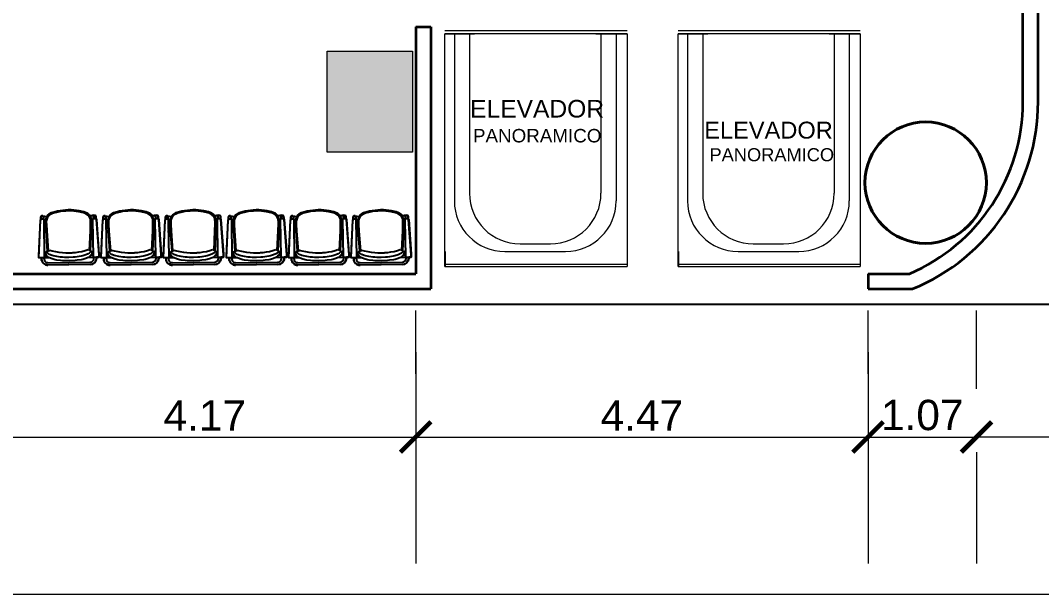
# Model space of a CAD drawing. Header units: inches. Extents: x 13 to 261, y -112 to -47.
# Drawn here: x 230.44 to 240.54, y -104.7 to -99.02 of the extents above; entities that cross this region are included whole.
import ezdxf

# ---------------------------------------------------------------- set-up
doc = ezdxf.new("R2010")
doc.units = ezdxf.units.IN
doc.header["$MEASUREMENT"] = 0
for name, color, linetype, lineweight in [('COLUMNAS', 20, 'Continuous', 40), ('COTAS', 192, 'Continuous', 13), ('ELEVADORES', 171, 'Continuous', 18), ('ESCALERAS', 182, 'Continuous', 18), ('MUROS', 5, 'Continuous', 35), ('RAMPAS', 50, 'Continuous', 25), ('TERRENO', 8, 'Continuous', 25), ('VENTANAS', 4, 'Continuous', 13)]:
    doc.layers.add(name, color=color, linetype=linetype, lineweight=lineweight)
doc.layers.add('CONTORNO', color=7, linetype='Continuous')
doc.styles.add('COTAS', font='ARIALUNI.TTF', dxfattribs={"height": 0.3})
doc.styles.add('TEXTOS', font='ARIALUNI.TTF', dxfattribs={"height": 0.36})

# ---------------------------------------------------------------- blocks, each defined once
blk = doc.blocks.new('_ArchTick')
at = {"color": 0, "linetype": 'ByBlock', "const_width": 0.15}
blk.add_lwpolyline([(-0.5, -0.5), (0.5, 0.5)], dxfattribs=at)

msp = doc.modelspace()

# ---------------------------------------------------------------- hatches: boundary and pattern name
at = {"layer": 'MUROS'}
msp.add_hatch(color=256, dxfattribs=at).paths.add_polyline_path([(234.317, -99.327), (233.475, -99.327), (233.475, -100.326), (234.317, -100.326)])

# ---------------------------------------------------------------- linework, layer by layer
for p, q in [((230.745, -100.926), (230.724, -100.938)), ((230.753, -100.934), (230.732, -100.945)), ((230.761, -100.921), (230.745, -100.926)), ((230.768, -100.929), (230.753, -100.934)), ((230.807, -100.909), (230.761, -100.921)), ((230.811, -100.918), (230.768, -100.929)), ((230.833, -100.904), (230.807, -100.909)), ((230.837, -100.913), (230.811, -100.918)), ((230.888, -100.898), (230.833, -100.904)), ((230.889, -100.907), (230.837, -100.913)), ((230.915, -100.897), (230.888, -100.898)), ((230.915, -100.906), (230.889, -100.907)), ((230.943, -100.897), (230.915, -100.897)), ((230.942, -100.906), (230.915, -100.906)), ((230.994, -100.911), (230.942, -100.906)), ((230.997, -100.902), (230.943, -100.897)), ((231.02, -100.915), (230.994, -100.911)), ((231.024, -100.906), (230.997, -100.902)), ((231.064, -100.924), (231.02, -100.915)), ((231.07, -100.916), (231.024, -100.906)), ((231.079, -100.929), (231.064, -100.924)), ((231.086, -100.921), (231.07, -100.916)), ((231.099, -100.94), (231.079, -100.929)), ((231.107, -100.933), (231.086, -100.921)), ((231.115, -100.939), (231.107, -100.933)), ((231.361, -100.926), (231.34, -100.938)), ((231.368, -100.934), (231.348, -100.945)), ((231.377, -100.921), (231.361, -100.926)), ((231.383, -100.929), (231.368, -100.934)), ((231.422, -100.909), (231.377, -100.921)), ((231.427, -100.918), (231.383, -100.929)), ((231.449, -100.904), (231.422, -100.909)), ((231.452, -100.913), (231.427, -100.918)), ((231.503, -100.898), (231.449, -100.904)), ((231.505, -100.907), (231.452, -100.913)), ((231.531, -100.897), (231.503, -100.898)), ((231.531, -100.906), (231.505, -100.907)), ((231.558, -100.897), (231.531, -100.897)), ((231.557, -100.906), (231.531, -100.906)), ((231.61, -100.911), (231.557, -100.906)), ((231.613, -100.902), (231.558, -100.897)), ((231.635, -100.915), (231.61, -100.911)), ((231.64, -100.906), (231.613, -100.902)), ((231.679, -100.924), (231.635, -100.915)), ((231.685, -100.916), (231.64, -100.906)), ((231.694, -100.929), (231.679, -100.924)), ((231.701, -100.921), (231.685, -100.916)), ((231.715, -100.94), (231.694, -100.929)), ((231.723, -100.933), (231.701, -100.921)), ((231.731, -100.939), (231.723, -100.933)), ((231.976, -100.926), (231.955, -100.938)), ((231.983, -100.934), (231.963, -100.945)), ((231.992, -100.921), (231.976, -100.926)), ((231.999, -100.929), (231.983, -100.934)), ((232.038, -100.909), (231.992, -100.921)), ((232.042, -100.918), (231.999, -100.929)), ((232.064, -100.904), (232.038, -100.909)), ((232.068, -100.913), (232.042, -100.918)), ((232.119, -100.898), (232.064, -100.904)), ((232.12, -100.907), (232.068, -100.913)), ((232.146, -100.897), (232.119, -100.898)), ((232.146, -100.906), (232.12, -100.907)), ((232.174, -100.897), (232.146, -100.897)), ((232.173, -100.906), (232.146, -100.906)), ((232.225, -100.911), (232.173, -100.906)), ((232.228, -100.902), (232.174, -100.897)), ((232.251, -100.915), (232.225, -100.911)), ((232.255, -100.906), (232.228, -100.902)), ((232.295, -100.924), (232.251, -100.915)), ((232.301, -100.916), (232.255, -100.906)), ((232.31, -100.929), (232.295, -100.924)), ((232.317, -100.921), (232.301, -100.916)), ((232.33, -100.94), (232.31, -100.929)), ((232.338, -100.933), (232.317, -100.921)), ((232.346, -100.939), (232.338, -100.933)), ((232.601, -100.926), (232.58, -100.938)), ((232.608, -100.934), (232.588, -100.945)), ((232.616, -100.921), (232.601, -100.926)), ((232.623, -100.929), (232.608, -100.934)), ((232.662, -100.909), (232.616, -100.921)), ((232.667, -100.918), (232.623, -100.929)), ((232.689, -100.904), (232.662, -100.909)), ((232.692, -100.913), (232.667, -100.918)), ((232.743, -100.898), (232.689, -100.904)), ((232.744, -100.907), (232.692, -100.913)), ((232.771, -100.897), (232.743, -100.898)), ((232.771, -100.906), (232.744, -100.907)), ((232.798, -100.897), (232.771, -100.897)), ((232.797, -100.906), (232.771, -100.906)), ((232.849, -100.911), (232.797, -100.906)), ((232.853, -100.902), (232.798, -100.897)), ((232.875, -100.915), (232.849, -100.911)), ((232.88, -100.906), (232.853, -100.902)), ((232.919, -100.924), (232.875, -100.915)), ((232.925, -100.916), (232.88, -100.906)), ((232.934, -100.929), (232.919, -100.924)), ((232.941, -100.921), (232.925, -100.916)), ((232.955, -100.94), (232.934, -100.929)), ((232.962, -100.933), (232.941, -100.921)), ((232.971, -100.939), (232.962, -100.933)), ((233.216, -100.926), (233.195, -100.938)), ((233.223, -100.934), (233.203, -100.945)), ((233.232, -100.921), (233.216, -100.926)), ((233.238, -100.929), (233.223, -100.934)), ((233.277, -100.909), (233.232, -100.921)), ((233.282, -100.918), (233.238, -100.929)), ((233.304, -100.904), (233.277, -100.909)), ((233.308, -100.913), (233.282, -100.918)), ((233.359, -100.898), (233.304, -100.904)), ((233.36, -100.907), (233.308, -100.913)), ((233.386, -100.897), (233.359, -100.898)), ((233.386, -100.906), (233.36, -100.907)), ((233.413, -100.897), (233.386, -100.897)), ((233.412, -100.906), (233.386, -100.906)), ((233.465, -100.911), (233.412, -100.906)), ((233.468, -100.902), (233.413, -100.897)), ((233.491, -100.915), (233.465, -100.911)), ((233.495, -100.906), (233.468, -100.902)), ((233.534, -100.924), (233.491, -100.915)), ((233.541, -100.916), (233.495, -100.906)), ((233.55, -100.929), (233.534, -100.924)), ((233.557, -100.921), (233.541, -100.916)), ((233.57, -100.94), (233.55, -100.929)), ((233.578, -100.933), (233.557, -100.921)), ((233.586, -100.939), (233.578, -100.933)), ((233.832, -100.926), (233.811, -100.938)), ((233.839, -100.934), (233.819, -100.945)), ((233.847, -100.921), (233.832, -100.926)), ((233.854, -100.929), (233.839, -100.934)), ((233.893, -100.909), (233.847, -100.921)), ((233.897, -100.918), (233.854, -100.929)), ((233.92, -100.904), (233.893, -100.909)), ((233.923, -100.913), (233.897, -100.918)), ((233.974, -100.898), (233.92, -100.904)), ((233.975, -100.907), (233.923, -100.913)), ((234.002, -100.897), (233.974, -100.898)), ((234.002, -100.906), (233.975, -100.907)), ((234.029, -100.897), (234.002, -100.897)), ((234.028, -100.906), (234.002, -100.906)), ((234.08, -100.911), (234.028, -100.906)), ((234.084, -100.902), (234.029, -100.897)), ((234.106, -100.915), (234.08, -100.911)), ((234.11, -100.906), (234.084, -100.902)), ((234.15, -100.924), (234.106, -100.915)), ((234.156, -100.916), (234.11, -100.906)), ((234.165, -100.929), (234.15, -100.924)), ((234.172, -100.921), (234.156, -100.916)), ((234.185, -100.94), (234.165, -100.929)), ((234.193, -100.933), (234.172, -100.921)), ((234.202, -100.939), (234.193, -100.933)), ((230.624, -101.349), (230.64, -100.997)), ((230.643, -100.992), (230.64, -100.997)), ((230.652, -100.988), (230.643, -100.992)), ((230.65, -100.956), (230.644, -100.967)), ((230.65, -100.956), (230.644, -100.967)), ((230.645, -100.987), (230.644, -100.967)), ((230.644, -100.967), (230.645, -100.987)), ((230.645, -100.987), (230.645, -100.991)), ((230.663, -100.956), (230.65, -100.956)), ((230.663, -100.956), (230.65, -100.956)), ((230.662, -100.988), (230.652, -100.988)), ((230.671, -100.991), (230.662, -100.988)), ((230.669, -100.967), (230.663, -100.956)), ((230.669, -100.967), (230.663, -100.956)), ((230.663, -100.956), (230.702, -100.961)), ((230.669, -100.967), (230.67, -100.986)), ((230.67, -100.986), (230.669, -100.967)), ((230.669, -100.979), (230.67, -100.98)), ((230.67, -100.991), (230.67, -100.986)), ((230.675, -100.997), (230.671, -100.991)), ((230.688, -101.005), (230.674, -100.996)), ((230.68, -101.37), (230.675, -100.997)), ((230.689, -100.994), (230.688, -101.014)), ((230.688, -101.014), (230.689, -101.037)), ((230.693, -100.982), (230.689, -100.994)), ((230.689, -101.037), (230.692, -101.102)), ((230.702, -100.962), (230.693, -100.982)), ((230.699, -100.999), (230.697, -101.018)), ((230.697, -101.018), (230.698, -101.04)), ((230.702, -100.987), (230.699, -100.999)), ((230.716, -100.945), (230.702, -100.962)), ((230.711, -100.968), (230.702, -100.987)), ((230.725, -100.952), (230.711, -100.968)), ((230.724, -100.938), (230.716, -100.945)), ((230.732, -100.945), (230.725, -100.952)), ((231.107, -100.947), (231.099, -100.94)), ((231.121, -100.962), (231.107, -100.947)), ((231.13, -100.956), (231.115, -100.939)), ((231.131, -100.981), (231.121, -100.962)), ((231.169, -100.949), (231.13, -100.955)), ((231.14, -100.976), (231.13, -100.956)), ((231.134, -100.993), (231.131, -100.981)), ((231.136, -101.012), (231.134, -100.993)), ((231.135, -101.098), (231.136, -101.034)), ((231.136, -101.034), (231.136, -101.012)), ((231.144, -100.988), (231.14, -100.976)), ((231.146, -101.007), (231.144, -100.988)), ((231.144, -101.096), (231.146, -101.03)), ((231.145, -100.999), (231.159, -100.989)), ((231.146, -101.03), (231.146, -101.007)), ((231.158, -100.99), (231.162, -100.985)), ((231.163, -101.363), (231.158, -100.99)), ((231.162, -100.985), (231.17, -100.981)), ((231.163, -100.96), (231.169, -100.949)), ((231.163, -100.96), (231.169, -100.949)), ((231.163, -100.96), (231.163, -100.98)), ((231.163, -100.98), (231.163, -100.96)), ((231.163, -100.972), (231.163, -100.973)), ((231.163, -100.984), (231.163, -100.98)), ((231.169, -100.949), (231.182, -100.949)), ((231.169, -100.949), (231.182, -100.949)), ((231.17, -100.981), (231.181, -100.981)), ((231.181, -100.981), (231.19, -100.984)), ((231.182, -100.949), (231.188, -100.96)), ((231.182, -100.949), (231.188, -100.96)), ((231.188, -100.979), (231.188, -100.96)), ((231.188, -100.96), (231.188, -100.979)), ((231.188, -100.979), (231.188, -100.984)), ((231.19, -100.984), (231.193, -100.99)), ((231.219, -101.341), (231.193, -100.99)), ((231.239, -101.349), (231.255, -100.997)), ((231.259, -100.992), (231.255, -100.997)), ((231.267, -100.988), (231.259, -100.992)), ((231.266, -100.956), (231.26, -100.967)), ((231.266, -100.956), (231.26, -100.967)), ((231.26, -100.987), (231.26, -100.967)), ((231.26, -100.967), (231.26, -100.987)), ((231.26, -100.987), (231.26, -100.991)), ((231.278, -100.956), (231.266, -100.956)), ((231.278, -100.956), (231.266, -100.956)), ((231.278, -100.988), (231.267, -100.988)), ((231.285, -100.967), (231.278, -100.956)), ((231.285, -100.967), (231.278, -100.956)), ((231.278, -100.956), (231.318, -100.961)), ((231.287, -100.991), (231.278, -100.988)), ((231.285, -100.967), (231.285, -100.986)), ((231.285, -100.986), (231.285, -100.967)), ((231.285, -100.979), (231.285, -100.98)), ((231.285, -100.991), (231.285, -100.986)), ((231.29, -100.997), (231.287, -100.991)), ((231.304, -101.005), (231.29, -100.996)), ((231.295, -101.37), (231.29, -100.997)), ((231.305, -100.994), (231.303, -101.014)), ((231.303, -101.014), (231.304, -101.037)), ((231.304, -101.037), (231.308, -101.102)), ((231.308, -100.982), (231.305, -100.994)), ((231.318, -100.962), (231.308, -100.982)), ((231.314, -100.999), (231.313, -101.018)), ((231.313, -101.018), (231.313, -101.04)), ((231.317, -100.987), (231.314, -100.999)), ((231.327, -100.968), (231.317, -100.987)), ((231.332, -100.945), (231.318, -100.962)), ((231.34, -100.952), (231.327, -100.968)), ((231.34, -100.938), (231.332, -100.945)), ((231.348, -100.945), (231.34, -100.952)), ((231.723, -100.947), (231.715, -100.94)), ((231.736, -100.962), (231.723, -100.947)), ((231.745, -100.956), (231.731, -100.939)), ((231.746, -100.981), (231.736, -100.962)), ((231.784, -100.949), (231.745, -100.955)), ((231.755, -100.976), (231.745, -100.956)), ((231.75, -100.993), (231.746, -100.981)), ((231.752, -101.012), (231.75, -100.993)), ((231.75, -101.098), (231.752, -101.034)), ((231.752, -101.034), (231.752, -101.012)), ((231.759, -100.988), (231.755, -100.976)), ((231.761, -101.007), (231.759, -100.988)), ((231.759, -101.096), (231.761, -101.03)), ((231.761, -100.999), (231.774, -100.989)), ((231.761, -101.03), (231.761, -101.007)), ((231.774, -100.99), (231.777, -100.985)), ((231.779, -101.363), (231.774, -100.99)), ((231.777, -100.985), (231.786, -100.981)), ((231.778, -100.96), (231.785, -100.949)), ((231.778, -100.96), (231.785, -100.949)), ((231.778, -100.96), (231.779, -100.98)), ((231.779, -100.98), (231.778, -100.96)), ((231.779, -100.972), (231.779, -100.973)), ((231.779, -100.984), (231.779, -100.98)), ((231.784, -100.949), (231.797, -100.949)), ((231.785, -100.949), (231.797, -100.949)), ((231.786, -100.981), (231.796, -100.981)), ((231.796, -100.981), (231.805, -100.984)), ((231.797, -100.949), (231.803, -100.96)), ((231.797, -100.949), (231.803, -100.96)), ((231.804, -100.979), (231.803, -100.96)), ((231.803, -100.96), (231.804, -100.979)), ((231.804, -100.979), (231.804, -100.984)), ((231.805, -100.984), (231.809, -100.99)), ((231.834, -101.341), (231.809, -100.99)), ((231.855, -101.349), (231.871, -100.997)), ((231.874, -100.992), (231.871, -100.997)), ((231.883, -100.988), (231.874, -100.992)), ((231.881, -100.956), (231.875, -100.967)), ((231.881, -100.956), (231.875, -100.967)), ((231.876, -100.987), (231.875, -100.967)), ((231.875, -100.967), (231.876, -100.987)), ((231.876, -100.987), (231.876, -100.991)), ((231.894, -100.956), (231.881, -100.956)), ((231.894, -100.956), (231.881, -100.956)), ((231.893, -100.988), (231.883, -100.988)), ((231.902, -100.991), (231.893, -100.988)), ((231.9, -100.967), (231.894, -100.956)), ((231.9, -100.967), (231.894, -100.956)), ((231.894, -100.956), (231.933, -100.961)), ((231.9, -100.967), (231.901, -100.986)), ((231.901, -100.986), (231.9, -100.967)), ((231.9, -100.979), (231.9, -100.98)), ((231.901, -100.991), (231.901, -100.986)), ((231.906, -100.997), (231.902, -100.991)), ((231.919, -101.005), (231.905, -100.996)), ((231.911, -101.37), (231.906, -100.997)), ((231.92, -100.994), (231.919, -101.014)), ((231.919, -101.014), (231.919, -101.037)), ((231.919, -101.037), (231.923, -101.102)), ((231.924, -100.982), (231.92, -100.994)), ((231.933, -100.962), (231.924, -100.982)), ((231.93, -100.999), (231.928, -101.018)), ((231.928, -101.018), (231.929, -101.04)), ((231.933, -100.987), (231.93, -100.999)), ((231.947, -100.945), (231.933, -100.962)), ((231.942, -100.968), (231.933, -100.987)), ((231.955, -100.952), (231.942, -100.968)), ((231.955, -100.938), (231.947, -100.945)), ((231.963, -100.945), (231.955, -100.952)), ((232.338, -100.947), (232.33, -100.94)), ((232.352, -100.962), (232.338, -100.947)), ((232.361, -100.956), (232.346, -100.939)), ((232.362, -100.981), (232.352, -100.962)), ((232.4, -100.949), (232.361, -100.955)), ((232.371, -100.976), (232.361, -100.956)), ((232.365, -100.993), (232.362, -100.981)), ((232.367, -101.012), (232.365, -100.993)), ((232.365, -101.098), (232.367, -101.034)), ((232.367, -101.034), (232.367, -101.012)), ((232.375, -100.988), (232.371, -100.976)), ((232.377, -101.007), (232.375, -100.988)), ((232.375, -101.096), (232.377, -101.03)), ((232.376, -100.999), (232.39, -100.989)), ((232.377, -101.03), (232.377, -101.007)), ((232.389, -100.99), (232.393, -100.985)), ((232.394, -101.363), (232.389, -100.99)), ((232.393, -100.985), (232.401, -100.981)), ((232.394, -100.96), (232.4, -100.949)), ((232.394, -100.96), (232.4, -100.949)), ((232.394, -100.96), (232.394, -100.98)), ((232.394, -100.98), (232.394, -100.96)), ((232.394, -100.972), (232.394, -100.973)), ((232.394, -100.984), (232.394, -100.98)), ((232.4, -100.949), (232.412, -100.949)), ((232.4, -100.949), (232.412, -100.949)), ((232.401, -100.981), (232.412, -100.981)), ((232.412, -100.949), (232.419, -100.96)), ((232.412, -100.949), (232.419, -100.96)), ((232.412, -100.981), (232.42, -100.984)), ((232.419, -100.979), (232.419, -100.96)), ((232.419, -100.96), (232.419, -100.979)), ((232.419, -100.979), (232.419, -100.984)), ((232.42, -100.984), (232.424, -100.99)), ((232.45, -101.341), (232.424, -100.99)), ((232.479, -101.349), (232.495, -100.997)), ((232.499, -100.992), (232.495, -100.997)), ((232.507, -100.988), (232.499, -100.992)), ((232.506, -100.956), (232.5, -100.967)), ((232.506, -100.956), (232.5, -100.967)), ((232.5, -100.987), (232.5, -100.967)), ((232.5, -100.967), (232.5, -100.987)), ((232.5, -100.987), (232.5, -100.991)), ((232.518, -100.956), (232.506, -100.956)), ((232.518, -100.956), (232.506, -100.956)), ((232.518, -100.988), (232.507, -100.988)), ((232.525, -100.967), (232.518, -100.956)), ((232.525, -100.967), (232.518, -100.956)), ((232.518, -100.956), (232.558, -100.961)), ((232.527, -100.991), (232.518, -100.988)), ((232.525, -100.967), (232.525, -100.986)), ((232.525, -100.986), (232.525, -100.967)), ((232.525, -100.979), (232.525, -100.98)), ((232.525, -100.991), (232.525, -100.986)), ((232.53, -100.997), (232.527, -100.991)), ((232.543, -101.005), (232.529, -100.996)), ((232.535, -101.37), (232.53, -100.997)), ((232.545, -100.994), (232.543, -101.014)), ((232.543, -101.014), (232.544, -101.037)), ((232.544, -101.037), (232.547, -101.102)), ((232.548, -100.982), (232.545, -100.994)), ((232.558, -100.962), (232.548, -100.982)), ((232.554, -100.999), (232.553, -101.018)), ((232.553, -101.018), (232.553, -101.04)), ((232.557, -100.987), (232.554, -100.999)), ((232.567, -100.968), (232.557, -100.987)), ((232.572, -100.945), (232.558, -100.962)), ((232.58, -100.952), (232.567, -100.968)), ((232.58, -100.938), (232.572, -100.945)), ((232.588, -100.945), (232.58, -100.952)), ((232.963, -100.947), (232.955, -100.94)), ((232.976, -100.962), (232.963, -100.947)), ((232.985, -100.956), (232.971, -100.939)), ((232.986, -100.981), (232.976, -100.962)), ((233.024, -100.949), (232.985, -100.955)), ((232.995, -100.976), (232.985, -100.956)), ((232.99, -100.993), (232.986, -100.981)), ((232.992, -101.012), (232.99, -100.993)), ((232.99, -101.098), (232.992, -101.034)), ((232.992, -101.034), (232.992, -101.012)), ((232.999, -100.988), (232.995, -100.976)), ((233.001, -101.007), (232.999, -100.988)), ((232.999, -101.096), (233.001, -101.03)), ((233.001, -100.999), (233.014, -100.989)), ((233.001, -101.03), (233.001, -101.007)), ((233.014, -100.99), (233.017, -100.985)), ((233.019, -101.363), (233.014, -100.99)), ((233.017, -100.985), (233.026, -100.981)), ((233.018, -100.96), (233.024, -100.949)), ((233.018, -100.96), (233.024, -100.949)), ((233.018, -100.96), (233.019, -100.98)), ((233.019, -100.98), (233.018, -100.96)), ((233.018, -100.972), (233.018, -100.973)), ((233.019, -100.984), (233.019, -100.98)), ((233.024, -100.949), (233.037, -100.949)), ((233.024, -100.949), (233.037, -100.949)), ((233.026, -100.981), (233.036, -100.981)), ((233.036, -100.981), (233.045, -100.984)), ((233.037, -100.949), (233.043, -100.96)), ((233.037, -100.949), (233.043, -100.96)), ((233.044, -100.979), (233.043, -100.96)), ((233.043, -100.96), (233.044, -100.979)), ((233.044, -100.979), (233.044, -100.984)), ((233.045, -100.984), (233.049, -100.99)), ((233.074, -101.341), (233.049, -100.99)), ((233.095, -101.349), (233.111, -100.997)), ((233.114, -100.992), (233.111, -100.997)), ((233.123, -100.988), (233.114, -100.992)), ((233.121, -100.956), (233.115, -100.967)), ((233.121, -100.956), (233.115, -100.967)), ((233.115, -100.987), (233.115, -100.967)), ((233.115, -100.967), (233.115, -100.987)), ((233.115, -100.987), (233.116, -100.991)), ((233.134, -100.956), (233.121, -100.956)), ((233.134, -100.956), (233.121, -100.956)), ((233.133, -100.988), (233.123, -100.988)), ((233.142, -100.991), (233.133, -100.988)), ((233.14, -100.967), (233.134, -100.956)), ((233.14, -100.967), (233.134, -100.956)), ((233.134, -100.956), (233.173, -100.961)), ((233.14, -100.967), (233.14, -100.986)), ((233.14, -100.986), (233.14, -100.967)), ((233.14, -100.979), (233.14, -100.98)), ((233.14, -100.991), (233.14, -100.986)), ((233.146, -100.997), (233.142, -100.991)), ((233.159, -101.005), (233.145, -100.996)), ((233.151, -101.37), (233.146, -100.997)), ((233.16, -100.994), (233.159, -101.014)), ((233.159, -101.014), (233.159, -101.037)), ((233.159, -101.037), (233.163, -101.102)), ((233.163, -100.982), (233.16, -100.994)), ((233.173, -100.962), (233.163, -100.982)), ((233.17, -100.999), (233.168, -101.018)), ((233.168, -101.018), (233.169, -101.04)), ((233.173, -100.987), (233.17, -100.999)), ((233.187, -100.945), (233.173, -100.962)), ((233.182, -100.968), (233.173, -100.987)), ((233.195, -100.952), (233.182, -100.968)), ((233.195, -100.938), (233.187, -100.945)), ((233.203, -100.945), (233.195, -100.952)), ((233.578, -100.947), (233.57, -100.94)), ((233.592, -100.962), (233.578, -100.947)), ((233.601, -100.956), (233.586, -100.939)), ((233.602, -100.981), (233.592, -100.962)), ((233.64, -100.949), (233.6, -100.955)), ((233.611, -100.976), (233.601, -100.956)), ((233.605, -100.993), (233.602, -100.981)), ((233.607, -101.012), (233.605, -100.993)), ((233.605, -101.098), (233.607, -101.034)), ((233.607, -101.034), (233.607, -101.012)), ((233.614, -100.988), (233.611, -100.976)), ((233.616, -101.007), (233.614, -100.988)), ((233.615, -101.096), (233.616, -101.03)), ((233.616, -100.999), (233.63, -100.989)), ((233.616, -101.03), (233.616, -101.007)), ((233.629, -100.99), (233.633, -100.985)), ((233.634, -101.363), (233.629, -100.99)), ((233.633, -100.985), (233.641, -100.981)), ((233.634, -100.96), (233.64, -100.949)), ((233.634, -100.96), (233.64, -100.949)), ((233.634, -100.96), (233.634, -100.98)), ((233.634, -100.98), (233.634, -100.96)), ((233.634, -100.972), (233.634, -100.973)), ((233.634, -100.984), (233.634, -100.98)), ((233.64, -100.949), (233.652, -100.949)), ((233.64, -100.949), (233.652, -100.949)), ((233.641, -100.981), (233.652, -100.981)), ((233.652, -100.949), (233.659, -100.96)), ((233.652, -100.949), (233.659, -100.96)), ((233.652, -100.981), (233.66, -100.984)), ((233.659, -100.979), (233.659, -100.96)), ((233.659, -100.96), (233.659, -100.979)), ((233.659, -100.979), (233.659, -100.984)), ((233.66, -100.984), (233.664, -100.99)), ((233.69, -101.341), (233.664, -100.99)), ((233.71, -101.349), (233.726, -100.997)), ((233.73, -100.992), (233.726, -100.997)), ((233.738, -100.988), (233.73, -100.992)), ((233.737, -100.956), (233.731, -100.967)), ((233.737, -100.956), (233.731, -100.967)), ((233.731, -100.987), (233.731, -100.967)), ((233.731, -100.967), (233.731, -100.987)), ((233.731, -100.987), (233.731, -100.991)), ((233.749, -100.956), (233.737, -100.956)), ((233.749, -100.956), (233.737, -100.956)), ((233.749, -100.988), (233.738, -100.988)), ((233.756, -100.967), (233.749, -100.956)), ((233.756, -100.967), (233.749, -100.956)), ((233.749, -100.956), (233.789, -100.961)), ((233.757, -100.991), (233.749, -100.988)), ((233.756, -100.967), (233.756, -100.986)), ((233.756, -100.986), (233.756, -100.967)), ((233.756, -100.979), (233.756, -100.98)), ((233.756, -100.991), (233.756, -100.986)), ((233.761, -100.997), (233.757, -100.991)), ((233.774, -101.005), (233.76, -100.996)), ((233.766, -101.37), (233.761, -100.997)), ((233.776, -100.994), (233.774, -101.014)), ((233.774, -101.014), (233.775, -101.037)), ((233.775, -101.037), (233.778, -101.102)), ((233.779, -100.982), (233.776, -100.994)), ((233.789, -100.962), (233.779, -100.982)), ((233.785, -100.999), (233.784, -101.018)), ((233.784, -101.018), (233.784, -101.04)), ((233.788, -100.987), (233.785, -100.999)), ((233.798, -100.968), (233.788, -100.987)), ((233.802, -100.945), (233.789, -100.962)), ((233.811, -100.952), (233.798, -100.968)), ((233.811, -100.938), (233.802, -100.945)), ((233.819, -100.945), (233.811, -100.952)), ((234.194, -100.947), (234.185, -100.94)), ((234.207, -100.962), (234.194, -100.947)), ((234.216, -100.956), (234.202, -100.939)), ((234.217, -100.981), (234.207, -100.962)), ((234.255, -100.949), (234.216, -100.955)), ((234.226, -100.976), (234.216, -100.956)), ((234.221, -100.993), (234.217, -100.981)), ((234.223, -101.012), (234.221, -100.993)), ((234.221, -101.098), (234.223, -101.034)), ((234.223, -101.034), (234.223, -101.012)), ((234.23, -100.988), (234.226, -100.976)), ((234.232, -101.007), (234.23, -100.988)), ((234.23, -101.096), (234.232, -101.03)), ((234.231, -100.999), (234.245, -100.989)), ((234.232, -101.03), (234.232, -101.007)), ((234.244, -100.99), (234.248, -100.985)), ((234.25, -101.363), (234.244, -100.99)), ((234.248, -100.985), (234.257, -100.981)), ((234.249, -100.96), (234.255, -100.949)), ((234.249, -100.96), (234.255, -100.949)), ((234.249, -100.96), (234.249, -100.98)), ((234.249, -100.98), (234.249, -100.96)), ((234.249, -100.972), (234.249, -100.973)), ((234.249, -100.984), (234.249, -100.98)), ((234.255, -100.949), (234.268, -100.949)), ((234.255, -100.949), (234.268, -100.949)), ((234.257, -100.981), (234.267, -100.981)), ((234.267, -100.981), (234.276, -100.984)), ((234.268, -100.949), (234.274, -100.96)), ((234.268, -100.949), (234.274, -100.96)), ((234.274, -100.979), (234.274, -100.96)), ((234.274, -100.96), (234.274, -100.979)), ((234.274, -100.979), (234.274, -100.984)), ((234.276, -100.984), (234.279, -100.99)), ((234.305, -101.341), (234.279, -100.99)), ((230.677, -101.142), (230.676, -101.101)), ((230.692, -101.102), (230.706, -101.304)), ((230.698, -101.04), (230.702, -101.104)), ((230.702, -101.104), (230.716, -101.302)), ((231.126, -101.296), (231.135, -101.098)), ((231.135, -101.299), (231.144, -101.096)), ((231.16, -101.136), (231.16, -101.094)), ((231.292, -101.142), (231.292, -101.101)), ((231.308, -101.102), (231.322, -101.304)), ((231.313, -101.04), (231.317, -101.104)), ((231.317, -101.104), (231.331, -101.302)), ((231.741, -101.296), (231.75, -101.098)), ((231.751, -101.299), (231.759, -101.096)), ((231.776, -101.136), (231.775, -101.094)), ((231.908, -101.142), (231.907, -101.101)), ((231.923, -101.102), (231.937, -101.304)), ((231.929, -101.04), (231.932, -101.104)), ((231.932, -101.104), (231.946, -101.302)), ((232.357, -101.296), (232.365, -101.098)), ((232.366, -101.299), (232.375, -101.096)), ((232.391, -101.136), (232.391, -101.094)), ((232.532, -101.142), (232.532, -101.101)), ((232.547, -101.102), (232.562, -101.304)), ((232.553, -101.04), (232.557, -101.104)), ((232.557, -101.104), (232.571, -101.302)), ((232.981, -101.296), (232.99, -101.098)), ((232.991, -101.299), (232.999, -101.096)), ((233.016, -101.136), (233.015, -101.094)), ((233.148, -101.142), (233.147, -101.101)), ((233.163, -101.102), (233.177, -101.304)), ((233.169, -101.04), (233.172, -101.104)), ((233.172, -101.104), (233.186, -101.302)), ((233.597, -101.296), (233.605, -101.098)), ((233.606, -101.299), (233.615, -101.096)), ((233.631, -101.136), (233.63, -101.094)), ((233.763, -101.142), (233.763, -101.101)), ((233.778, -101.102), (233.793, -101.304)), ((233.784, -101.04), (233.788, -101.104)), ((233.788, -101.104), (233.802, -101.302)), ((234.212, -101.296), (234.221, -101.098)), ((234.221, -101.299), (234.23, -101.096)), ((234.246, -101.136), (234.246, -101.094)), ((230.692, -101.323), (230.694, -101.315)), ((230.692, -101.328), (230.692, -101.323)), ((230.695, -101.337), (230.692, -101.328)), ((230.694, -101.315), (230.7, -101.308)), ((230.701, -101.348), (230.695, -101.337)), ((230.7, -101.308), (230.704, -101.305)), ((230.703, -101.309), (230.704, -101.305)), ((230.705, -101.315), (230.703, -101.309)), ((230.705, -101.305), (230.732, -101.298)), ((230.709, -101.321), (230.705, -101.315)), ((230.72, -101.33), (230.709, -101.321)), ((230.73, -101.336), (230.72, -101.33)), ((230.754, -101.346), (230.73, -101.336)), ((230.757, -101.305), (230.731, -101.298)), ((230.791, -101.312), (230.757, -101.305)), ((230.826, -101.318), (230.791, -101.312)), ((230.857, -101.322), (230.826, -101.318)), ((230.889, -101.323), (230.857, -101.322)), ((230.915, -101.324), (230.889, -101.323)), ((230.926, -101.324), (230.915, -101.324)), ((230.947, -101.323), (230.926, -101.324)), ((230.952, -101.323), (230.947, -101.323)), ((230.957, -101.322), (230.952, -101.323)), ((230.984, -101.32), (230.957, -101.322)), ((231.015, -101.315), (230.984, -101.32)), ((231.049, -101.309), (231.015, -101.315)), ((231.083, -101.3), (231.049, -101.309)), ((231.11, -101.292), (231.083, -101.3)), ((231.111, -101.331), (231.087, -101.341)), ((231.137, -101.299), (231.11, -101.292)), ((231.121, -101.325), (231.111, -101.331)), ((231.132, -101.315), (231.121, -101.325)), ((231.136, -101.309), (231.132, -101.315)), ((231.137, -101.303), (231.136, -101.309)), ((231.137, -101.299), (231.137, -101.303)), ((231.137, -101.299), (231.141, -101.302)), ((231.141, -101.302), (231.146, -101.309)), ((231.147, -101.331), (231.141, -101.342)), ((231.146, -101.309), (231.149, -101.316)), ((231.149, -101.321), (231.147, -101.331)), ((231.149, -101.316), (231.149, -101.321)), ((231.307, -101.328), (231.308, -101.323)), ((231.31, -101.337), (231.307, -101.328)), ((231.308, -101.323), (231.31, -101.315)), ((231.31, -101.315), (231.315, -101.308)), ((231.316, -101.348), (231.31, -101.337)), ((231.315, -101.308), (231.319, -101.305)), ((231.319, -101.309), (231.319, -101.305)), ((231.32, -101.315), (231.319, -101.309)), ((231.32, -101.305), (231.347, -101.298)), ((231.324, -101.321), (231.32, -101.315)), ((231.335, -101.33), (231.324, -101.321)), ((231.345, -101.336), (231.335, -101.33)), ((231.369, -101.346), (231.345, -101.336)), ((231.373, -101.305), (231.346, -101.298)), ((231.407, -101.312), (231.373, -101.305)), ((231.441, -101.318), (231.407, -101.312)), ((231.473, -101.322), (231.441, -101.318)), ((231.504, -101.323), (231.473, -101.322)), ((231.531, -101.324), (231.504, -101.323)), ((231.541, -101.324), (231.531, -101.324)), ((231.562, -101.323), (231.541, -101.324)), ((231.567, -101.323), (231.562, -101.323)), ((231.573, -101.322), (231.567, -101.323)), ((231.599, -101.32), (231.573, -101.322)), ((231.631, -101.315), (231.599, -101.32)), ((231.665, -101.309), (231.631, -101.315)), ((231.698, -101.3), (231.665, -101.309)), ((231.725, -101.292), (231.698, -101.3)), ((231.727, -101.331), (231.703, -101.341)), ((231.752, -101.299), (231.725, -101.292)), ((231.737, -101.325), (231.727, -101.331)), ((231.748, -101.315), (231.737, -101.325)), ((231.751, -101.309), (231.748, -101.315)), ((231.753, -101.303), (231.751, -101.309)), ((231.752, -101.299), (231.753, -101.303)), ((231.752, -101.299), (231.756, -101.302)), ((231.756, -101.302), (231.762, -101.309)), ((231.762, -101.331), (231.756, -101.342)), ((231.762, -101.309), (231.764, -101.316)), ((231.764, -101.321), (231.762, -101.331)), ((231.764, -101.316), (231.764, -101.321)), ((231.923, -101.323), (231.925, -101.315)), ((231.923, -101.328), (231.923, -101.323)), ((231.925, -101.337), (231.923, -101.328)), ((231.925, -101.315), (231.931, -101.308)), ((231.932, -101.348), (231.925, -101.337)), ((231.931, -101.308), (231.934, -101.305)), ((231.934, -101.309), (231.934, -101.305)), ((231.936, -101.315), (231.934, -101.309)), ((231.936, -101.305), (231.963, -101.298)), ((231.939, -101.321), (231.936, -101.315)), ((231.951, -101.33), (231.939, -101.321)), ((231.961, -101.336), (231.951, -101.33)), ((231.988, -101.305), (231.961, -101.298)), ((231.985, -101.346), (231.961, -101.336)), ((232.022, -101.312), (231.988, -101.305)), ((232.057, -101.318), (232.022, -101.312)), ((232.088, -101.322), (232.057, -101.318)), ((232.12, -101.323), (232.088, -101.322)), ((232.146, -101.324), (232.12, -101.323)), ((232.156, -101.324), (232.146, -101.324)), ((232.178, -101.323), (232.156, -101.324)), ((232.183, -101.323), (232.178, -101.323)), ((232.188, -101.322), (232.183, -101.323)), ((232.214, -101.32), (232.188, -101.322)), ((232.246, -101.315), (232.214, -101.32)), ((232.28, -101.309), (232.246, -101.315)), ((232.314, -101.3), (232.28, -101.309)), ((232.341, -101.292), (232.314, -101.3)), ((232.342, -101.331), (232.318, -101.341)), ((232.368, -101.299), (232.341, -101.292)), ((232.352, -101.325), (232.342, -101.331)), ((232.363, -101.315), (232.352, -101.325)), ((232.367, -101.309), (232.363, -101.315)), ((232.368, -101.303), (232.367, -101.309)), ((232.368, -101.299), (232.368, -101.303)), ((232.368, -101.299), (232.372, -101.302)), ((232.372, -101.302), (232.377, -101.309)), ((232.378, -101.331), (232.372, -101.342)), ((232.377, -101.309), (232.38, -101.316)), ((232.38, -101.321), (232.378, -101.331)), ((232.38, -101.316), (232.38, -101.321)), ((232.547, -101.323), (232.55, -101.315)), ((232.547, -101.328), (232.547, -101.323)), ((232.55, -101.337), (232.547, -101.328)), ((232.55, -101.315), (232.555, -101.308)), ((232.556, -101.348), (232.55, -101.337)), ((232.555, -101.308), (232.559, -101.305)), ((232.559, -101.309), (232.559, -101.305)), ((232.56, -101.315), (232.559, -101.309)), ((232.56, -101.305), (232.587, -101.298)), ((232.564, -101.321), (232.56, -101.315)), ((232.575, -101.33), (232.564, -101.321)), ((232.585, -101.336), (232.575, -101.33)), ((232.609, -101.346), (232.585, -101.336)), ((232.613, -101.305), (232.586, -101.298)), ((232.647, -101.312), (232.613, -101.305)), ((232.681, -101.318), (232.647, -101.312)), ((232.713, -101.322), (232.681, -101.318)), ((232.744, -101.323), (232.713, -101.322)), ((232.77, -101.324), (232.744, -101.323)), ((232.781, -101.324), (232.77, -101.324)), ((232.802, -101.323), (232.781, -101.324)), ((232.807, -101.323), (232.802, -101.323)), ((232.813, -101.322), (232.807, -101.323)), ((232.839, -101.32), (232.813, -101.322)), ((232.87, -101.315), (232.839, -101.32)), ((232.905, -101.309), (232.87, -101.315)), ((232.938, -101.3), (232.905, -101.309)), ((232.965, -101.292), (232.938, -101.3)), ((232.967, -101.331), (232.943, -101.341)), ((232.992, -101.299), (232.965, -101.292)), ((232.977, -101.325), (232.967, -101.331)), ((232.988, -101.315), (232.977, -101.325)), ((232.991, -101.309), (232.988, -101.315)), ((232.992, -101.303), (232.991, -101.309)), ((232.992, -101.299), (232.992, -101.303)), ((232.992, -101.299), (232.996, -101.302)), ((232.996, -101.302), (233.002, -101.309)), ((233.002, -101.331), (232.996, -101.342)), ((233.002, -101.309), (233.004, -101.316)), ((233.004, -101.321), (233.002, -101.331)), ((233.004, -101.316), (233.004, -101.321)), ((233.163, -101.323), (233.165, -101.315)), ((233.163, -101.328), (233.163, -101.323)), ((233.165, -101.337), (233.163, -101.328)), ((233.165, -101.315), (233.17, -101.308)), ((233.172, -101.348), (233.165, -101.337)), ((233.17, -101.308), (233.174, -101.305)), ((233.174, -101.309), (233.174, -101.305)), ((233.176, -101.315), (233.174, -101.309)), ((233.176, -101.305), (233.203, -101.298)), ((233.179, -101.321), (233.176, -101.315)), ((233.191, -101.33), (233.179, -101.321)), ((233.201, -101.336), (233.191, -101.33)), ((233.228, -101.305), (233.201, -101.298)), ((233.225, -101.346), (233.201, -101.336)), ((233.262, -101.312), (233.228, -101.305)), ((233.296, -101.318), (233.262, -101.312)), ((233.328, -101.322), (233.296, -101.318)), ((233.36, -101.323), (233.328, -101.322)), ((233.386, -101.324), (233.36, -101.323)), ((233.396, -101.324), (233.386, -101.324)), ((233.417, -101.323), (233.396, -101.324)), ((233.423, -101.323), (233.417, -101.323)), ((233.428, -101.322), (233.423, -101.323)), ((233.454, -101.32), (233.428, -101.322)), ((233.486, -101.315), (233.454, -101.32)), ((233.52, -101.309), (233.486, -101.315)), ((233.554, -101.3), (233.52, -101.309)), ((233.58, -101.292), (233.554, -101.3)), ((233.582, -101.331), (233.558, -101.341)), ((233.608, -101.299), (233.58, -101.292)), ((233.592, -101.325), (233.582, -101.331)), ((233.603, -101.315), (233.592, -101.325)), ((233.607, -101.309), (233.603, -101.315)), ((233.608, -101.303), (233.607, -101.309)), ((233.608, -101.299), (233.608, -101.303)), ((233.608, -101.299), (233.612, -101.302)), ((233.612, -101.302), (233.617, -101.309)), ((233.618, -101.331), (233.612, -101.342)), ((233.617, -101.309), (233.619, -101.316)), ((233.62, -101.321), (233.618, -101.331)), ((233.619, -101.316), (233.62, -101.321)), ((233.778, -101.323), (233.781, -101.315)), ((233.778, -101.328), (233.778, -101.323)), ((233.781, -101.337), (233.778, -101.328)), ((233.781, -101.315), (233.786, -101.308)), ((233.787, -101.348), (233.781, -101.337)), ((233.786, -101.308), (233.79, -101.305)), ((233.79, -101.309), (233.79, -101.305)), ((233.791, -101.315), (233.79, -101.309)), ((233.791, -101.305), (233.818, -101.298)), ((233.795, -101.321), (233.791, -101.315)), ((233.806, -101.33), (233.795, -101.321)), ((233.816, -101.336), (233.806, -101.33)), ((233.84, -101.346), (233.816, -101.336)), ((233.844, -101.305), (233.817, -101.298)), ((233.878, -101.312), (233.844, -101.305)), ((233.912, -101.318), (233.878, -101.312)), ((233.944, -101.322), (233.912, -101.318)), ((233.975, -101.323), (233.944, -101.322)), ((234.001, -101.324), (233.975, -101.323)), ((234.012, -101.324), (234.001, -101.324)), ((234.033, -101.323), (234.012, -101.324)), ((234.038, -101.323), (234.033, -101.323)), ((234.043, -101.322), (234.038, -101.323)), ((234.07, -101.32), (234.043, -101.322)), ((234.101, -101.315), (234.07, -101.32)), ((234.136, -101.309), (234.101, -101.315)), ((234.169, -101.3), (234.136, -101.309)), ((234.196, -101.292), (234.169, -101.3)), ((234.197, -101.331), (234.174, -101.341)), ((234.223, -101.299), (234.196, -101.292)), ((234.207, -101.325), (234.197, -101.331)), ((234.218, -101.315), (234.207, -101.325)), ((234.222, -101.309), (234.218, -101.315)), ((234.223, -101.303), (234.222, -101.309)), ((234.223, -101.299), (234.223, -101.303)), ((234.223, -101.299), (234.227, -101.302)), ((234.227, -101.302), (234.232, -101.309)), ((234.233, -101.331), (234.227, -101.342)), ((234.232, -101.309), (234.235, -101.316)), ((234.235, -101.321), (234.233, -101.331)), ((234.235, -101.316), (234.235, -101.321)), ((230.624, -101.37), (230.624, -101.349)), ((230.68, -101.37), (230.624, -101.37)), ((230.65, -101.381), (230.65, -101.37)), ((230.675, -101.381), (230.675, -101.37)), ((230.68, -101.349), (230.701, -101.349)), ((230.726, -101.37), (230.68, -101.37)), ((230.706, -101.354), (230.701, -101.348)), ((230.72, -101.365), (230.706, -101.354)), ((230.712, -101.418), (231.132, -101.412)), ((231.132, -101.437), (230.712, -101.443)), ((230.73, -101.371), (230.72, -101.365)), ((230.755, -101.381), (230.73, -101.371)), ((230.768, -101.35), (230.754, -101.346)), ((230.784, -101.388), (230.755, -101.381)), ((230.801, -101.357), (230.768, -101.35)), ((230.801, -101.392), (230.784, -101.388)), ((230.838, -101.362), (230.801, -101.357)), ((230.839, -101.397), (230.801, -101.392)), ((230.858, -101.364), (230.838, -101.362)), ((230.859, -101.398), (230.839, -101.397)), ((230.879, -101.365), (230.858, -101.364)), ((230.922, -101.4), (230.859, -101.398)), ((230.921, -101.365), (230.879, -101.365)), ((230.963, -101.364), (230.921, -101.365)), ((230.984, -101.397), (230.922, -101.4)), ((230.984, -101.362), (230.963, -101.364)), ((231.004, -101.36), (230.984, -101.362)), ((231.004, -101.394), (230.984, -101.397)), ((231.041, -101.353), (231.004, -101.36)), ((231.041, -101.388), (231.004, -101.394)), ((231.058, -101.35), (231.041, -101.353)), ((231.058, -101.385), (231.041, -101.388)), ((231.087, -101.341), (231.058, -101.35)), ((231.088, -101.376), (231.058, -101.385)), ((231.112, -101.366), (231.088, -101.376)), ((231.122, -101.359), (231.112, -101.366)), ((231.117, -101.364), (231.163, -101.363)), ((231.135, -101.348), (231.122, -101.359)), ((231.141, -101.342), (231.135, -101.348)), ((231.163, -101.342), (231.142, -101.343)), ((231.163, -101.363), (231.219, -101.362)), ((231.169, -101.374), (231.169, -101.363)), ((231.194, -101.373), (231.193, -101.363)), ((231.219, -101.362), (231.219, -101.341)), ((231.24, -101.37), (231.239, -101.349)), ((231.295, -101.37), (231.24, -101.37)), ((231.265, -101.381), (231.265, -101.37)), ((231.29, -101.381), (231.29, -101.37)), ((231.295, -101.349), (231.316, -101.349)), ((231.341, -101.37), (231.295, -101.37)), ((231.322, -101.354), (231.316, -101.348)), ((231.335, -101.365), (231.322, -101.354)), ((231.327, -101.418), (231.747, -101.412)), ((231.747, -101.437), (231.328, -101.443)), ((231.346, -101.371), (231.335, -101.365)), ((231.37, -101.381), (231.346, -101.371)), ((231.384, -101.35), (231.369, -101.346)), ((231.4, -101.388), (231.37, -101.381)), ((231.416, -101.357), (231.384, -101.35)), ((231.417, -101.392), (231.4, -101.388)), ((231.454, -101.362), (231.416, -101.357)), ((231.454, -101.397), (231.417, -101.392)), ((231.474, -101.364), (231.454, -101.362)), ((231.474, -101.398), (231.454, -101.397)), ((231.494, -101.365), (231.474, -101.364)), ((231.537, -101.4), (231.474, -101.398)), ((231.537, -101.365), (231.494, -101.365)), ((231.579, -101.364), (231.537, -101.365)), ((231.6, -101.397), (231.537, -101.4)), ((231.599, -101.362), (231.579, -101.364)), ((231.619, -101.36), (231.599, -101.362)), ((231.62, -101.394), (231.6, -101.397)), ((231.656, -101.353), (231.619, -101.36)), ((231.657, -101.388), (231.62, -101.394)), ((231.673, -101.35), (231.656, -101.353)), ((231.674, -101.385), (231.657, -101.388)), ((231.703, -101.341), (231.673, -101.35)), ((231.703, -101.376), (231.674, -101.385)), ((231.727, -101.366), (231.703, -101.376)), ((231.738, -101.359), (231.727, -101.366)), ((231.733, -101.364), (231.779, -101.363)), ((231.751, -101.348), (231.738, -101.359)), ((231.756, -101.342), (231.751, -101.348)), ((231.779, -101.342), (231.757, -101.343)), ((231.779, -101.363), (231.835, -101.362)), ((231.784, -101.374), (231.784, -101.363)), ((231.809, -101.373), (231.809, -101.363)), ((231.835, -101.362), (231.834, -101.341)), ((231.855, -101.37), (231.855, -101.349)), ((231.911, -101.37), (231.855, -101.37)), ((231.881, -101.381), (231.881, -101.37)), ((231.906, -101.381), (231.906, -101.37)), ((231.911, -101.349), (231.932, -101.349)), ((231.957, -101.37), (231.911, -101.37)), ((231.937, -101.354), (231.932, -101.348)), ((231.95, -101.365), (231.937, -101.354)), ((231.943, -101.418), (232.363, -101.412)), ((232.363, -101.437), (231.943, -101.443)), ((231.961, -101.371), (231.95, -101.365)), ((231.985, -101.381), (231.961, -101.371)), ((231.999, -101.35), (231.985, -101.346)), ((232.015, -101.388), (231.985, -101.381)), ((232.032, -101.357), (231.999, -101.35)), ((232.032, -101.392), (232.015, -101.388)), ((232.069, -101.362), (232.032, -101.357)), ((232.069, -101.397), (232.032, -101.392)), ((232.089, -101.364), (232.069, -101.362)), ((232.089, -101.398), (232.069, -101.397)), ((232.11, -101.365), (232.089, -101.364)), ((232.152, -101.4), (232.089, -101.398)), ((232.152, -101.365), (232.11, -101.365)), ((232.194, -101.364), (232.152, -101.365)), ((232.215, -101.397), (232.152, -101.4)), ((232.215, -101.362), (232.194, -101.364)), ((232.235, -101.36), (232.215, -101.362)), ((232.235, -101.394), (232.215, -101.397)), ((232.272, -101.353), (232.235, -101.36)), ((232.272, -101.388), (232.235, -101.394)), ((232.289, -101.35), (232.272, -101.353)), ((232.289, -101.385), (232.272, -101.388)), ((232.318, -101.341), (232.289, -101.35)), ((232.319, -101.376), (232.289, -101.385)), ((232.343, -101.366), (232.319, -101.376)), ((232.353, -101.359), (232.343, -101.366)), ((232.348, -101.364), (232.394, -101.363)), ((232.366, -101.348), (232.353, -101.359)), ((232.372, -101.342), (232.366, -101.348)), ((232.394, -101.342), (232.373, -101.343)), ((232.394, -101.363), (232.45, -101.362)), ((232.4, -101.374), (232.399, -101.363)), ((232.425, -101.373), (232.424, -101.363)), ((232.45, -101.362), (232.45, -101.341)), ((232.48, -101.37), (232.479, -101.349)), ((232.535, -101.37), (232.48, -101.37)), ((232.505, -101.381), (232.505, -101.37)), ((232.53, -101.381), (232.53, -101.37)), ((232.535, -101.349), (232.556, -101.349)), ((232.581, -101.37), (232.535, -101.37)), ((232.562, -101.354), (232.556, -101.348)), ((232.575, -101.365), (232.562, -101.354)), ((232.567, -101.418), (232.987, -101.412)), ((232.987, -101.437), (232.567, -101.443)), ((232.586, -101.371), (232.575, -101.365)), ((232.61, -101.381), (232.586, -101.371)), ((232.624, -101.35), (232.609, -101.346)), ((232.64, -101.388), (232.61, -101.381)), ((232.656, -101.357), (232.624, -101.35)), ((232.657, -101.392), (232.64, -101.388)), ((232.693, -101.362), (232.656, -101.357)), ((232.694, -101.397), (232.657, -101.392)), ((232.713, -101.364), (232.693, -101.362)), ((232.714, -101.398), (232.694, -101.397)), ((232.734, -101.365), (232.713, -101.364)), ((232.777, -101.4), (232.714, -101.398)), ((232.776, -101.365), (232.734, -101.365)), ((232.819, -101.364), (232.776, -101.365)), ((232.84, -101.397), (232.777, -101.4)), ((232.839, -101.362), (232.819, -101.364)), ((232.859, -101.36), (232.839, -101.362)), ((232.86, -101.394), (232.84, -101.397)), ((232.896, -101.353), (232.859, -101.36)), ((232.897, -101.388), (232.86, -101.394)), ((232.913, -101.35), (232.896, -101.353)), ((232.914, -101.385), (232.897, -101.388)), ((232.943, -101.341), (232.913, -101.35)), ((232.943, -101.376), (232.914, -101.385)), ((232.967, -101.366), (232.943, -101.376)), ((232.978, -101.359), (232.967, -101.366)), ((232.973, -101.364), (233.019, -101.363)), ((232.991, -101.348), (232.978, -101.359)), ((232.996, -101.342), (232.991, -101.348)), ((233.018, -101.342), (232.997, -101.343)), ((233.019, -101.363), (233.075, -101.362)), ((233.024, -101.374), (233.024, -101.363)), ((233.049, -101.373), (233.049, -101.363)), ((233.075, -101.362), (233.074, -101.341)), ((233.095, -101.37), (233.095, -101.349)), ((233.151, -101.37), (233.095, -101.37)), ((233.121, -101.381), (233.121, -101.37)), ((233.146, -101.381), (233.146, -101.37)), ((233.151, -101.349), (233.172, -101.349)), ((233.197, -101.37), (233.151, -101.37)), ((233.177, -101.354), (233.172, -101.348)), ((233.19, -101.365), (233.177, -101.354)), ((233.182, -101.418), (233.602, -101.412)), ((233.603, -101.437), (233.183, -101.443)), ((233.201, -101.371), (233.19, -101.365)), ((233.225, -101.381), (233.201, -101.371)), ((233.239, -101.35), (233.225, -101.346)), ((233.255, -101.388), (233.225, -101.381)), ((233.272, -101.357), (233.239, -101.35)), ((233.272, -101.392), (233.255, -101.388)), ((233.309, -101.362), (233.272, -101.357)), ((233.309, -101.397), (233.272, -101.392)), ((233.329, -101.364), (233.309, -101.362)), ((233.329, -101.398), (233.309, -101.397)), ((233.349, -101.365), (233.329, -101.364)), ((233.392, -101.4), (233.329, -101.398)), ((233.392, -101.365), (233.349, -101.365)), ((233.434, -101.364), (233.392, -101.365)), ((233.455, -101.397), (233.392, -101.4)), ((233.455, -101.362), (233.434, -101.364)), ((233.475, -101.36), (233.455, -101.362)), ((233.475, -101.394), (233.455, -101.397)), ((233.512, -101.353), (233.475, -101.36)), ((233.512, -101.388), (233.475, -101.394)), ((233.529, -101.35), (233.512, -101.353)), ((233.529, -101.385), (233.512, -101.388)), ((233.558, -101.341), (233.529, -101.35)), ((233.559, -101.376), (233.529, -101.385)), ((233.583, -101.366), (233.559, -101.376)), ((233.593, -101.359), (233.583, -101.366)), ((233.588, -101.364), (233.634, -101.363)), ((233.606, -101.348), (233.593, -101.359)), ((233.612, -101.342), (233.606, -101.348)), ((233.634, -101.342), (233.613, -101.343)), ((233.634, -101.363), (233.69, -101.362)), ((233.639, -101.374), (233.639, -101.363)), ((233.664, -101.373), (233.664, -101.363)), ((233.69, -101.362), (233.69, -101.341)), ((233.71, -101.37), (233.71, -101.349)), ((233.766, -101.37), (233.71, -101.37)), ((233.736, -101.381), (233.736, -101.37)), ((233.761, -101.381), (233.761, -101.37)), ((233.766, -101.349), (233.787, -101.349)), ((233.812, -101.37), (233.766, -101.37)), ((233.793, -101.354), (233.787, -101.348)), ((233.806, -101.365), (233.793, -101.354)), ((233.798, -101.418), (234.218, -101.412)), ((234.218, -101.437), (233.798, -101.443)), ((233.817, -101.371), (233.806, -101.365)), ((233.841, -101.381), (233.817, -101.371)), ((233.854, -101.35), (233.84, -101.346)), ((233.871, -101.388), (233.841, -101.381)), ((233.887, -101.357), (233.854, -101.35)), ((233.888, -101.392), (233.871, -101.388)), ((233.924, -101.362), (233.887, -101.357)), ((233.925, -101.397), (233.888, -101.392)), ((233.944, -101.364), (233.924, -101.362)), ((233.945, -101.398), (233.925, -101.397)), ((233.965, -101.365), (233.944, -101.364)), ((234.008, -101.4), (233.945, -101.398)), ((234.007, -101.365), (233.965, -101.365)), ((234.05, -101.364), (234.007, -101.365)), ((234.071, -101.397), (234.008, -101.4)), ((234.07, -101.362), (234.05, -101.364)), ((234.09, -101.36), (234.07, -101.362)), ((234.091, -101.394), (234.071, -101.397)), ((234.127, -101.353), (234.09, -101.36)), ((234.128, -101.388), (234.091, -101.394)), ((234.144, -101.35), (234.127, -101.353)), ((234.145, -101.385), (234.128, -101.388)), ((234.174, -101.341), (234.144, -101.35)), ((234.174, -101.376), (234.145, -101.385)), ((234.198, -101.366), (234.174, -101.376)), ((234.209, -101.359), (234.198, -101.366)), ((234.204, -101.364), (234.25, -101.363)), ((234.222, -101.348), (234.209, -101.359)), ((234.227, -101.342), (234.222, -101.348)), ((234.249, -101.342), (234.228, -101.343)), ((234.25, -101.363), (234.305, -101.362)), ((234.255, -101.374), (234.255, -101.363)), ((234.28, -101.373), (234.28, -101.363)), ((234.305, -101.362), (234.305, -101.341))]:
    msp.add_line(p, q)
for centre, radius, start, end in [((230.713, -101.38), 0.0625, 180.7908, 270.7908), ((230.713, -101.38), 0.0375, 180.7908, 270.7908), ((231.131, -101.374), 0.0625, 270.7908, 0.7908), ((231.131, -101.374), 0.0375, 270.7908, 0.7908), ((231.328, -101.38), 0.0625, 180.7908, 270.7908), ((231.328, -101.38), 0.0375, 180.7908, 270.7908), ((231.747, -101.374), 0.0625, 270.7908, 0.7908), ((231.747, -101.374), 0.0375, 270.7908, 0.7908), ((231.943, -101.38), 0.0625, 180.7908, 270.7908), ((231.943, -101.38), 0.0375, 180.7908, 270.7908), ((232.362, -101.374), 0.0625, 270.7908, 0.7908), ((232.362, -101.374), 0.0375, 270.7908, 0.7908), ((232.568, -101.38), 0.0625, 180.7908, 270.7908), ((232.568, -101.38), 0.0375, 180.7908, 270.7908), ((232.986, -101.374), 0.0625, 270.7908, 0.7908), ((232.986, -101.374), 0.0375, 270.7908, 0.7908), ((233.183, -101.38), 0.0625, 180.7908, 270.7908), ((233.183, -101.38), 0.0375, 180.7908, 270.7908), ((233.602, -101.374), 0.0375, 270.7908, 0.7908), ((233.602, -101.374), 0.0625, 270.7908, 0.7908), ((233.799, -101.38), 0.0625, 180.7908, 270.7908), ((233.799, -101.38), 0.0375, 180.7908, 270.7908), ((234.217, -101.374), 0.0625, 270.7908, 0.7908), ((234.217, -101.374), 0.0375, 270.7908, 0.7908)]:
    msp.add_arc(centre, radius, start, end)
at = {"layer": 'COLUMNAS'}
msp.add_circle((239.39, -100.627), 0.6, dxfattribs=at)
at = {"layer": 'CONTORNO'}
for points in [[(231.219, -101.362), (231.193, -101.363, -0.453353), (231.132, -101.437), (230.704, -101.442, -0.409742), (230.65, -101.37), (230.624, -101.37), (230.64, -100.997, -0.320299), (230.645, -100.991), (230.644, -100.967), (230.65, -100.956), (230.663, -100.956), (230.702, -100.962, -0.196868), (230.779, -100.916, -0.054812), (230.902, -100.897, -0.051305), (231.032, -100.908, -0.114593), (231.111, -100.936, -0.033493), (231.13, -100.955), (231.169, -100.949), (231.182, -100.949), (231.188, -100.96), (231.188, -100.984, -0.143871), (231.193, -100.991), (231.218, -101.333), (231.219, -101.362), (231.193, -101.363)], [(231.835, -101.362), (231.809, -101.363, -0.453353), (231.747, -101.437), (231.319, -101.442, -0.409742), (231.265, -101.37), (231.24, -101.37), (231.255, -100.997, -0.320299), (231.26, -100.991), (231.26, -100.967), (231.266, -100.956), (231.278, -100.956), (231.318, -100.962, -0.196868), (231.395, -100.916, -0.054812), (231.517, -100.897, -0.051305), (231.648, -100.908, -0.114593), (231.727, -100.936, -0.033493), (231.745, -100.955), (231.784, -100.949), (231.797, -100.949), (231.803, -100.96), (231.804, -100.984, -0.143871), (231.809, -100.991), (231.834, -101.333), (231.835, -101.362), (231.809, -101.363)], [(232.45, -101.362), (232.424, -101.363, -0.453353), (232.363, -101.437), (231.935, -101.442, -0.409742), (231.881, -101.37), (231.855, -101.37), (231.871, -100.997, -0.320299), (231.876, -100.991), (231.875, -100.967), (231.881, -100.956), (231.894, -100.956), (231.933, -100.962, -0.196868), (232.01, -100.916, -0.054812), (232.132, -100.897, -0.051305), (232.263, -100.908, -0.114593), (232.342, -100.936, -0.033493), (232.361, -100.955), (232.4, -100.949), (232.412, -100.949), (232.419, -100.96), (232.419, -100.984, -0.143871), (232.424, -100.991), (232.449, -101.333), (232.45, -101.362), (232.424, -101.363)], [(233.075, -101.362), (233.049, -101.363, -0.453353), (232.987, -101.437), (232.559, -101.442, -0.409742), (232.505, -101.37), (232.48, -101.37), (232.495, -100.997, -0.320299), (232.5, -100.991), (232.5, -100.967), (232.506, -100.956), (232.518, -100.956), (232.558, -100.962, -0.196868), (232.635, -100.916, -0.054812), (232.757, -100.897, -0.051305), (232.887, -100.908, -0.114593), (232.967, -100.936, -0.033493), (232.985, -100.955), (233.024, -100.949), (233.037, -100.949), (233.043, -100.96), (233.044, -100.984, -0.143871), (233.049, -100.991), (233.074, -101.333), (233.075, -101.362), (233.049, -101.363)], [(233.69, -101.362), (233.664, -101.363, -0.453353), (233.603, -101.437), (233.175, -101.442, -0.409742), (233.121, -101.37), (233.095, -101.37), (233.111, -100.997, -0.320299), (233.116, -100.991), (233.115, -100.967), (233.121, -100.956), (233.134, -100.956), (233.173, -100.962, -0.196868), (233.25, -100.916, -0.054812), (233.372, -100.897, -0.051305), (233.503, -100.908, -0.114593), (233.582, -100.936, -0.033493), (233.6, -100.955), (233.64, -100.949), (233.652, -100.949), (233.659, -100.96), (233.659, -100.984, -0.143871), (233.664, -100.991), (233.689, -101.333), (233.69, -101.362), (233.664, -101.363)], [(234.305, -101.362), (234.28, -101.363, -0.453353), (234.218, -101.437), (233.79, -101.442, -0.409742), (233.736, -101.37), (233.71, -101.37), (233.726, -100.997, -0.320299), (233.731, -100.991), (233.731, -100.967), (233.737, -100.956), (233.749, -100.956), (233.789, -100.962, -0.196868), (233.866, -100.916, -0.054812), (233.988, -100.897, -0.051305), (234.118, -100.908, -0.114593), (234.198, -100.936, -0.033493), (234.216, -100.955), (234.255, -100.949), (234.268, -100.949), (234.274, -100.96), (234.274, -100.984, -0.143871), (234.28, -100.991), (234.305, -101.333), (234.305, -101.362), (234.28, -101.363)]]:
    msp.add_lwpolyline(points, format="xyb", dxfattribs=at)
at = {"layer": 'COTAS', "color": 1}
for p, q in [((234.349, -102.516), (234.349, -101.891)), ((238.82, -102.516), (238.82, -101.891)), ((239.892, -102.666), (239.892, -101.891)), ((234.349, -102.302), (234.349, -104.391)), ((238.82, -102.302), (238.82, -104.391)), ((230.18, -103.141), (234.349, -103.141)), ((234.349, -103.141), (238.82, -103.141)), ((238.82, -103.141), (239.892, -103.141)), ((258.843, -103.141), (239.892, -103.141)), ((239.892, -103.291), (239.892, -104.391)), ((258.843, -104.698), (159.89, -104.698))]:
    msp.add_line(p, q, dxfattribs=at)
at = {"layer": 'ELEVADORES'}
for p, q in [((236.438, -99.127), (234.638, -99.127)), ((236.438, -99.157), (234.638, -99.157)), ((234.638, -101.457), (234.638, -99.157)), ((234.638, -99.157), (234.931, -99.157)), ((236.13, -99.157), (236.438, -99.157)), ((236.438, -99.157), (236.438, -101.457)), ((238.743, -99.127), (236.943, -99.127)), ((238.743, -99.157), (236.943, -99.157)), ((236.943, -101.457), (236.943, -99.157)), ((236.943, -99.157), (237.236, -99.157)), ((238.435, -99.157), (238.743, -99.157)), ((238.743, -99.157), (238.743, -101.457))]:
    msp.add_line(p, q, dxfattribs=at)
at = {"layer": 'ESCALERAS'}
for p, q in [((233.475, -99.327), (234.317, -99.327)), ((233.475, -100.326), (233.475, -99.327)), ((234.317, -99.327), (234.317, -100.326)), ((234.317, -100.326), (233.475, -100.326))]:
    msp.add_line(p, q, dxfattribs=at)
at = {"layer": 'MUROS'}
for p, q in [((240.351, -99.827), (240.351, -94.75)), ((240.501, -99.827), (240.501, -95.179)), ((234.349, -99.088), (234.499, -99.088)), ((234.349, -99.088), (234.349, -101.527)), ((234.499, -99.088), (234.499, -101.677)), ((180.29, -101.527), (234.349, -101.527)), ((238.82, -101.527), (239.231, -101.527)), ((238.82, -101.527), (238.82, -101.677)), ((180.29, -101.677), (234.349, -101.677)), ((234.349, -101.677), (234.499, -101.677)), ((238.82, -101.677), (239.261, -101.677))]:
    msp.add_line(p, q, dxfattribs=at)
for radius, start in [(1.85, 293.2315), (2, 292.3316)]:
    msp.add_arc((238.501, -99.827), radius, start, 0, dxfattribs=at)
at = {"layer": 'RAMPAS'}
for radius in [9.5, 9]:
    msp.add_arc((249.39, -91.827), radius, 180, 270, dxfattribs=at)
at = {"layer": 'TERRENO'}
for p, q in [((234.638, -101.307), (234.638, -101.457)), ((236.943, -101.307), (236.943, -101.457)), ((223.79, -101.827), (259.39, -101.827)), ((223.79, -101.827), (237.39, -101.827))]:
    msp.add_line(p, q, dxfattribs=at)
at = {"layer": 'VENTANAS'}
for p, q in [((234.731, -99.157), (234.731, -100.807)), ((234.881, -99.157), (234.881, -100.732)), ((236.18, -99.157), (236.18, -100.732)), ((236.33, -99.157), (236.33, -100.807)), ((237.036, -99.157), (237.036, -100.807)), ((237.186, -99.157), (237.186, -100.732)), ((238.485, -99.157), (238.485, -100.732)), ((238.635, -99.157), (238.635, -100.807)), ((235.381, -101.232), (235.68, -101.232)), ((237.686, -101.232), (237.985, -101.232)), ((235.231, -101.307), (235.83, -101.307)), ((237.536, -101.307), (238.135, -101.307)), ((234.638, -101.432), (236.438, -101.432)), ((236.943, -101.432), (238.743, -101.432)), ((234.638, -101.457), (236.438, -101.457)), ((236.943, -101.457), (238.743, -101.457))]:
    msp.add_line(p, q, dxfattribs=at)
for centre, start, end in [((235.381, -100.732), 180, 270), ((235.68, -100.732), 270, 0), ((237.686, -100.732), 180, 270), ((237.985, -100.732), 270, 0), ((235.231, -100.807), 180, 270), ((235.83, -100.807), 270, 0), ((237.536, -100.807), 180, 270), ((238.135, -100.807), 270, 0)]:
    msp.add_arc(centre, 0.5, start, end, dxfattribs=at)

# ---------------------------------------------------------------- block references
at = {"layer": 'COTAS', "color": 1, "xscale": 0.3, "yscale": 0.3, "zscale": 0.3, "rotation": 180}
for p in [(234.349, -103.141), (238.82, -103.141), (239.892, -103.141)]:
    msp.add_blockref('_ArchTick', p, dxfattribs=at)
at = {"layer": 'COTAS', "color": 1, "xscale": 0.3, "yscale": 0.3, "zscale": 0.3}
for p in [(234.349, -103.141), (238.82, -103.141), (239.892, -103.141)]:
    msp.add_blockref('_ArchTick', p, dxfattribs=at)

# ---------------------------------------------------------------- texts
at = {"layer": 'COTAS', "color": 1, "char_height": 0.3, "attachment_point": 5, "style": 'COTAS'}
for s, insert in [('4.17', (232.264, -102.928)), ('4.47', (236.585, -102.929)), ('1.07', (239.356, -102.925))]:
    msp.add_mtext(s, dxfattribs=dict(at, insert=insert))
at = {"layer": 'MUROS', "color": 0, "style": 'TEXTOS'}
for tag, p, height in [('ELEVADOR', (234.887, -99.983), 0.174), ('ELEVADOR', (237.201, -100.191), 0.167), ('PANORAMICO', (234.915, -100.229), 0.133), ('PANORAMICO', (237.253, -100.415), 0.129)]:
    msp.add_attdef(tag, p, '', height=height, dxfattribs=at)

doc.saveas('drawing.dxf')
